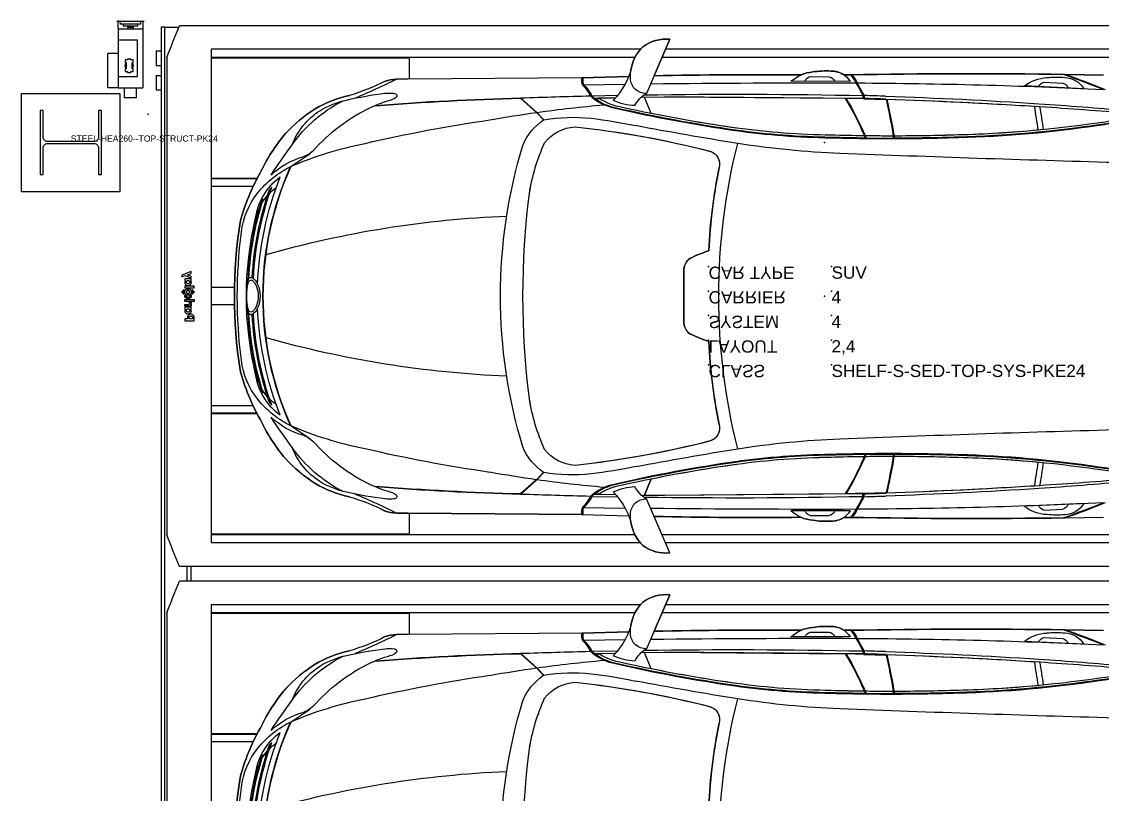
# Model space of a CAD drawing. Header units: millimetres. Extents: x 870 to 18710, y 295 to 21115.
# Drawn here: x 6708.4 to 7147.9, y 3364.8 to 3679.3 of the extents above; entities that cross this region are included whole.
import ezdxf

# ---------------------------------------------------------------- set-up
doc = ezdxf.new("R2010")
doc.units = ezdxf.units.MM
doc.linetypes.add('PHANTOM', pattern=[12.7, 6.35, -1.27, 1.27, -1.27, 1.27, -1.27])
for name, color, linetype in [('PK24-LOGO', 7, 'Continuous'), ('PK24E', 7, 'Continuous'), ('PK24E-COMP-CAR', 7, 'Continuous'), ('PK24E-DATA', 7, 'Continuous'), ('PK24E-STRUCT-STEEL', 254, 'Continuous'), ('PKE24E-HIDDEN', 7, 'Continuous')]:
    doc.layers.add(name, color=color, linetype=linetype)
for name, color, linetype, true_color in [('PK24E-COMP-PALLET', 132, 'Continuous', 0x00b7c8), ('PK24E-HELPER', 253, 'PHANTOM', 0xa1a1a1), ('PK24E-SYS-LIFT', 31, 'Continuous', 0xffcc5a), ('PK24E-SYS-SHELF', 31, 'Continuous', 0xffcc5a)]:
    doc.layers.add(name, color=color, linetype=linetype, true_color=true_color)
doc.styles.get("Standard").update_dxf_attribs({"font": 'arial.ttf'})

# ---------------------------------------------------------------- blocks, each defined once
blk = doc.blocks.new('ELIFTTT-CHASIS--TOP-COMP-PKE24')
at = {"layer": 'PK24E-HELPER'}
blk.add_point((0, -167.5), dxfattribs=at)
at = {"layer": 'PK24E-SYS-LIFT'}
for p, q in [((-287.22, -118.3), (-287.82, -118.3)), ((-287.25, -121.25), (-287.25, -118.3)), ((-287.24, -117.91), (-287.22, -118.3)), ((-277.28, -118.3), (-287.22, -118.3)), ((-286.53, -118.3), (-286.47, -119.4)), ((-278.03, -119.4), (-277.97, -118.3)), ((-277.28, -118.3), (-277.26, -117.91)), ((-276.68, -118.3), (-277.28, -118.3)), ((-277.25, -118.3), (-277.25, -121.25)), ((-287.25, -121.25), (-277.25, -121.25)), ((-287.25, -121.25), (-287.25, -125.85)), ((-278.03, -119.4), (-286.47, -119.4)), ((-285.25, -119.4), (-285.25, -120.1)), ((-279.25, -120.1), (-285.25, -120.1)), ((-283.5, -120.1), (-283.5, -120.6)), ((-283.5, -120.6), (-283.4, -120.7)), ((-283.5, -120.6), (-281, -120.6)), ((-281.1, -120.7), (-283.4, -120.7)), ((-283.25, -120.7), (-283.25, -121.25)), ((-281.25, -121.25), (-281.25, -120.7)), ((-281.1, -120.7), (-281, -120.6)), ((-281, -120.6), (-281, -120.1)), ((-279.25, -120.1), (-279.25, -119.4)), ((-277.25, -121.25), (-277.25, -145.25)), ((-279.35, -125.85), (-287.25, -125.85)), ((-287.25, -125.85), (-287.25, -140.65)), ((-279.35, -140.65), (-279.35, -125.85)), ((-291.45, -145.25), (-291.45, -131.25)), ((-287.25, -131.25), (-291.45, -131.25)), ((-284.4, -133.88), (-284.4, -134.98)), ((-283.48, -133.88), (-284.4, -133.88)), ((-284.4, -134.98), (-284.02, -134.98)), ((-284.02, -134.98), (-284.02, -137.52)), ((-282.02, -133.55), (-283.48, -133.55)), ((-283.48, -133.55), (-283.48, -133.88)), ((-282.02, -133.88), (-282.02, -133.55)), ((-281.1, -133.88), (-282.02, -133.88)), ((-281.48, -134.98), (-281.1, -134.98)), ((-281.48, -137.52), (-281.48, -134.98)), ((-281.1, -134.98), (-281.1, -133.88)), ((-284.4, -137.52), (-284.4, -138.62)), ((-284.02, -137.52), (-284.4, -137.52)), ((-284.4, -138.62), (-283.48, -138.62)), ((-283.48, -138.62), (-283.48, -138.95)), ((-283.48, -138.95), (-282.02, -138.95)), ((-282.02, -138.62), (-281.1, -138.62)), ((-282.02, -138.95), (-282.02, -138.62)), ((-281.1, -137.52), (-281.48, -137.52)), ((-281.1, -138.62), (-281.1, -137.52)), ((-287.25, -140.65), (-279.35, -140.65)), ((-287.25, -140.65), (-287.25, -145.25)), ((-287.25, -145.25), (-291.45, -145.25)), ((-287.25, -145.25), (-277.25, -145.25)), ((-284.75, -145.25), (-284.75, -149.25)), ((-279.75, -149.25), (-284.75, -149.25)), ((-279.75, -149.25), (-279.75, -145.25))]:
    blk.add_line(p, q, dxfattribs=at)
for start, end in [(137.63, 222.37), (317.63, 42.37)]:
    blk.add_arc((-282.75, -136.25), 1.72, start, end, dxfattribs=at)
blk.add_open_spline([(-282.09, -121.25), (-282.11, -121.24), (-282.16, -121.21), (-282.25, -121.2), (-282.34, -121.21), (-282.39, -121.24), (-282.41, -121.25)], degree=3, knots=[0, 0, 0, 0, 0.230406, 0.49981, 0.78779, 1, 1, 1, 1], dxfattribs=at)
blk = doc.blocks.new('STEEL-HEA260--TOP-STRUCT-PK24')
at = {"layer": 'PK24E-STRUCT-STEEL', "color": 8, "true_color": 0x808080}
blk.add_lwpolyline([(11.25, 13), (11.25, 2.175, -0.4142136), (9.45, 0.375), (-9.45, 0.375, -0.4142136), (-11.25, 2.175), (-11.25, 13), (-12.5, 13), (-12.5, -13), (-11.25, -13), (-11.25, -2.175, -0.4142136), (-9.45, -0.375), (9.45, -0.375, -0.4142136), (11.25, -2.175), (11.25, -13), (12.5, -13), (12.5, 13)], format="xyb", close=True, dxfattribs=at)
at = {"layer": 'PKE24E-HIDDEN'}
blk.add_attdef('COMP_TYPE', (0, 0.375), '', height=2.5, dxfattribs=at)
blk = doc.blocks.new('STEEL-HEA260-WPLATE-TOP-STRUCT-PK24')
at = {"layer": 'PK24E-STRUCT-STEEL', "color": 8, "true_color": 0x808080}
blk.add_lwpolyline([(-20, 20), (20, 20), (20, -20), (-20, -20)], close=True, dxfattribs=at)
blk.add_blockref('STEEL-HEA260--TOP-STRUCT-PK24', (0, 0)).add_auto_attribs({'COMP_TYPE': 'STEEL-HEA260--TOP-STRUCT-PK24'})
blk = doc.blocks.new('ELIFT-COLUMNS--TOP-COMP-PKE24')
for p in [(-306.5, -167.5), (323.5, -167.5)]:
    blk.add_blockref('STEEL-HEA260-WPLATE-TOP-STRUCT-PK24', p)
blk = doc.blocks.new('ELIFTTT---TOP-SYS-PKE24')
for name in ['ELIFT-COLUMNS--TOP-COMP-PKE24', 'ELIFTTT-CHASIS--TOP-COMP-PKE24']:
    blk.add_blockref(name, (0, 0))
at = {"layer": 'PK24E-DATA'}
for tag, p in [('COMP_TYPE', (3.47, 12.51)), ('LAYOUT_ID', (3.47, 2.51)), ('SYSTEM_ID', (3.47, -7.49)), ('CARRIER_ID', (3.47, -17.49)), ('CON_CARS', (3.47, -27.49))]:
    blk.add_attdef(tag, p, '', height=5, dxfattribs=at)
blk = doc.blocks.new('SEDAN---TOP-COMP-PKE24')
at = {"layer": 'PK24E-COMP-CAR'}
for p, q in [((-62.86, 104.5), (-72.44, 82.5)), ((-169.27, 88.29), (-174, 88.29)), ((-98.66, 88.8), (-169.27, 88.29)), ((-98.66, 88.8), (-79.61, 89.39)), ((-5.82, 89.3), (1.87, 89.25)), ((97.78, 90.23), (113.41, 89.96)), ((-97.93, 86.02), (-81.06, 86.26)), ((10.5, 87.37), (-13.63, 87.41)), ((105.43, 84.4), (81.33, 85.52)), ((89.22, 87.05), (96.9, 86.66)), ((-116.92, 74.75), (-123.58, 80.66)), ((-116.92, 74.58), (-123.58, 80.49)), ((-95.15, 81.48), (-93.97, 80.32)), ((-94.58, 81.49), (-84.09, 81.71)), ((-94.58, 81.49), (-93.64, 80.58)), ((-93.64, 80.58), (-91.91, 80.62)), ((-93.36, 80.34), (-91.61, 80.39)), ((-91.91, 80.62), (-84.91, 80.75)), ((-74.57, 80.93), (-65.09, 81.1)), ((-70.54, 74.33), (-73.22, 80.95)), ((15.63, 80.44), (-65.09, 81.1)), ((16.01, 80.23), (8.78, 80.42)), ((15.63, 81.62), (15.63, 80.46)), ((16.01, 80.23), (25.03, 79.95)), ((16.15, 81.61), (16.15, 80.46)), ((-114.09, 71.73), (-116.92, 74.75)), ((-114.09, 71.56), (-116.92, 74.58)), ((16.52, 65.21), (16.91, 64.26)), ((16.91, 64.26), (28.03, 64.26)), ((28.03, 64.26), (27.9, 65.14)), ((-216.91, 52.81), (-209.34, 57.94)), ((-57.16, 11.11), (-57.16, -11.11)), ((-216.91, -52.81), (-209.34, -57.94)), ((16.52, -65.21), (16.91, -64.26)), ((16.91, -64.26), (28.03, -64.26)), ((28.03, -64.26), (27.9, -65.14)), ((-116.92, -74.58), (-123.58, -80.49)), ((-114.09, -71.56), (-116.92, -74.58)), ((-114.09, -71.73), (-116.92, -74.75)), ((-70.54, -74.33), (-73.22, -80.95)), ((-116.92, -74.75), (-123.58, -80.66)), ((-95.15, -81.48), (-93.97, -80.32)), ((-94.58, -81.49), (-93.64, -80.58)), ((-94.58, -81.49), (-84.09, -81.71)), ((-93.64, -80.58), (-91.91, -80.62)), ((-93.36, -80.34), (-91.61, -80.39)), ((-91.91, -80.62), (-84.91, -80.75)), ((-74.57, -80.93), (-65.09, -81.1)), ((-62.86, -104.5), (-72.44, -82.5)), ((15.63, -80.44), (-65.09, -81.1)), ((16.01, -80.23), (8.78, -80.42)), ((15.63, -81.62), (15.63, -80.46)), ((16.01, -80.23), (25.03, -79.95)), ((16.15, -81.61), (16.15, -80.46)), ((-97.93, -86.02), (-81.06, -86.26)), ((10.5, -87.37), (-13.63, -87.41)), ((105.43, -84.4), (81.33, -85.52)), ((89.22, -87.05), (96.9, -86.66)), ((-169.27, -88.29), (-174, -88.29)), ((-98.66, -88.8), (-169.27, -88.29)), ((-98.66, -88.8), (-79.61, -89.39)), ((-5.82, -89.3), (1.87, -89.25)), ((97.78, -90.23), (113.41, -89.96))]:
    blk.add_line(p, q, dxfattribs=at)
blk.add_lwpolyline([(113.41, -89.96), (97.78, -90.23, -0.008053), (10.57, -90.02, -0.000309), (7.83, -90.05, -0.150488), (2.6, -91.59, -0.044865), (-4.76, -91.22, -0.077763), (-9.49, -90.01, -0.007742), (-69.33, -89.64), (-62.86, -104.5, -0.182926), (-73.91, -101.48, -0.158163), (-78.74, -91.93, 0.023024), (-79.61, -89.39), (-98.66, -88.8), (-169.27, -88.29), (-174, -88.29, -0.075259), (-178.89, -87.33, 0.049447), (-193.17, -81.68, -0.080698), (-207.09, -76.23, -0.062715), (-219.23, -66.14, -0.061643), (-229.5, -50.11, -0.061425), (-237.69, -30.02, -0.075225), (-237.69, 30.02, -0.061425), (-229.5, 50.11, -0.061643), (-219.23, 66.14, -0.062715), (-207.09, 76.23, -0.080698), (-193.17, 81.68, 0.049447), (-178.89, 87.33, -0.075259), (-174, 88.29), (-169.27, 88.29), (-98.66, 88.8), (-79.61, 89.39, 0.023024), (-78.74, 91.93, -0.158163), (-73.91, 101.48, -0.182926), (-62.86, 104.5), (-69.33, 89.64, -0.007742), (-9.49, 90.01, -0.077763), (-4.76, 91.22, -0.044865), (2.6, 91.59, -0.150488), (7.83, 90.05, -0.000309), (10.57, 90.02, -0.008053), (97.78, 90.23), (113.41, 89.96, -0.029408)], format="xyb", dxfattribs=at)
for points in [[(-65.09, 81.1), (-73.22, 80.95), (-70.53, 74.32, 0.014822), (-35.67, 68.36, 0.030043), (2.71, 65.49, 0.004063), (16.22, 65.21, 0.035411), (8.42, 80.5)], [(25.28, 80.15, -0.016235), (28.25, 65.14, 0.00745), (54.29, 65.56, 0.017199), (86.77, 67.51, 0.008624), (85.26, 77.28, 0.007485)], [(-101.46, 68.87, 0.21976), (-113.83, 62.35, 0.069678), (-119.98, 41.74, 0.063275), (-119.98, -41.74, 0.069678), (-113.83, -62.35, 0.21976), (-101.46, -68.87, 0.037117), (-46.41, -58.91, 0.360325), (-42.69, -53.02, -0.038423), (-47.08, -18.45, -0.032223), (-54.77, -15.32, -0.201945), (-57.16, -11.11), (-57.16, 11.11, -0.201945), (-54.77, 15.32, -0.032223), (-47.08, 18.45, -0.038423), (-42.69, 53.02, 0.360325), (-46.41, 58.91, 0.037117)], [(-35.67, -68.36, 0.014822), (-70.53, -74.32), (-73.22, -80.95), (-65.09, -81.1), (8.42, -80.5, 0.035411), (16.22, -65.21, 0.004063), (2.71, -65.49, 0.030043)], [(28.25, -65.14, -0.016235), (25.28, -80.15, 0.007485), (85.26, -77.28, 0.008624), (86.77, -67.51, 0.017199), (54.29, -65.56, 0.00745)]]:
    blk.add_lwpolyline(points, format="xyb", close=True, dxfattribs=at)
for centre, radius, start, end in [((-61.6, 89.26), 17.35, 135.2065, 183.224), ((-64.4, 88.4), 16.17, 84.5375, 126.0025), ((-106.68, 100.05), 29.09, 315.424, 349.2913), ((-297.73, 335.52), 276.47, 292.7519, 296.5872), ((-173.26, 71.64), 16.67, 92.5187, 109.7343), ((-88.33, 88.24), 10.35, 176.9022, 192.453), ((-90.22, 88.08), 7.98, 174.7847, 194.9697), ((-72.64, 88.8), 6.31, 184.7355, 271.8294), ((-27.52, -1842.23), 1932.32, 89.46551, 91.2399), ((-3.27, 75.49), 15.8, 95.4125, 130.9847), ((-5.03, 86.36), 3.04, 105.091, 158.8834), ((0.97, 50.47), 41.15, 87.7248, 98.0001), ((1.53, 86.64), 2.64, 20.8811, 82.6101), ((2.73, 82.33), 9.26, 33.0251, 90.7991), ((-19.05, -2122.12), 2212.33, 89.23306, 89.30384), ((60.59, -2617.2), 2707.68, 89.21283, 91.05848), ((2.79, 82.38), 10.9, 23.5779, 44.4636), ((2.01, 81.41), 12.48, 25.2884, 43.4409), ((91.15, 73.14), 15.8, 92.8336, 128.4058), ((94.26, 47.96), 41.15, 85.1459, 95.4212), ((-293.91, -966.2), 1126.56, 68.80125, 69.67692), ((97.45, 79.7), 9.26, 30.4462, 88.2202), ((7.29, -176.06), 281.25, 67.6811, 71.2298), ((-214.5, 156.5), 77.8, 285.9155, 297.2387), ((-120.33, 66.66), 29.22, 30.4712, 41.4579), ((-112.63, 71.62), 20.57, 28.6754, 44.4041), ((-4.65, -5675.73), 5762.5, 89.826757, 90.657219), ((-55.59, 45.28), 79.96, 27.0266, 31.2322), ((0.75, -2315.17), 2401.94, 87.31052, 89.70092), ((400.86, 299.68), 442.21, 208.7857, 209.5474), ((89.88, 84.08), 3.04, 102.5121, 156.3046), ((96.44, 84.06), 2.64, 18.3022, 80.0312), ((-170.4, 29.26), 56.29, 117.1325, 144.9762), ((-183.36, 36.09), 46.63, 102.1421, 120.5966), ((-186.34, 43.99), 36.69, 102.6348, 120.9753), ((-161.84, -60.16), 143.68, 96.751, 103.0827), ((-160.31, 24.5), 57.62, 105.3002, 114.6581), ((-95.87, -1030.07), 1111.07, 91.42921, 94.47226), ((-95.87, -1030.24), 1111.07, 91.42921, 94.47226), ((-176.92, 69.41), 13.23, 82.1737, 97.8561), ((-176.09, 82.51), 2.49, 283.1984, 331.9154), ((-175.21, 80.92), 1.6, 41.6512, 86.9746), ((-174.55, 81.55), 0.692, 341.7255, 38.8125), ((-36.32, -2454.38), 2536.54, 91.32888, 91.97137), ((-80.5, 98.49), 22.61, 233.4438, 258.5287), ((-80.74, 97.3), 21.15, 232.2694, 259.1312), ((-78.45, 100.5), 24, 235.8879, 261.2775), ((-76.49, 99.59), 22.08, 244.6304, 268.4473), ((-66.73, 72.51), 11.5, 119.7345, 154.246), ((-36.58, -2440.23), 2522.39, 88.81394, 90.83629), ((-95.53, 17.86), 121.37, 22.4976, 31.0717), ((-95.23, 17.86), 121.37, 22.9596, 31.0262), ((114.29, 3096.19), 3016.18, 268.13548, 268.30047), ((47.02, 862.9), 783.05, 267.74093, 268.38698), ((-33.65, -1742.8), 1825.08, 86.20281, 88.16358), ((-40.59, -1924.38), 2005.61, 86.33841, 88.1264), ((-204.64, 26.99), 235.7, 9.3153, 12.9871), ((-204.34, 26.99), 235.7, 9.0956, 13.0385), ((-173.07, 23), 63.18, 122.5877, 136.9421), ((-189.22, 50.92), 29.29, 123.1182, 158.6656), ((-152.98, 10.65), 73.28, 115.3484, 138.6962), ((-45, -438.56), 518.32, 97.995, 100.1199), ((-43.08, -455.9), 535.77, 94.9919, 97.9221), ((48.2, 656.1), 594.88, 257.06162, 261.83817), ((50.14, 668.51), 607.14, 257.16578, 261.83301), ((47.41, 659.23), 596.69, 257.46559, 261.99639), ((-197.26, 28.6), 286.68, 7.7985, 9.7757), ((19.59, -1003.28), 1083.66, 84.54654, 86.42201), ((-192.67, 28.85), 284.29, 7.8575, 9.7787), ((-42.72, -1961.75), 2043.04, 85.32494, 86.34579), ((-52.64, -509.63), 587.29, 98.16734, 103.21053), ((-101.49, 52.6), 22.96, 123.6769, 157.6102), ((-102.26, 4.78), 67.99, 83.8009, 100.0181), ((-118.87, -126.79), 200.59, 77.923, 83.141), ((42.27, 538.54), 473.13, 271.4558, 278.3489), ((98.54, 174.84), 105.16, 276.7852, 281.4395), ((98.59, 175.86), 106.94, 276.9364, 281.6426), ((98.5, 176.78), 108.13, 277.0023, 281.7071), ((-159.64, 16.61), 77.48, 140.2708, 154.3805), ((-100.59, 52.21), 16.68, 92.9735, 142.5507), ((-140.88, -306.38), 377.31, 75.6057, 84.0024), ((209.43, 1589.03), 1546.4, 259.32932, 260.89545), ((7.17, 381.59), 317.33, 262.1349, 269.1704), ((7.21, 382.52), 317.96, 262.1703, 269.1694), ((7.37, 386.04), 320.58, 262.2841, 269.1673), ((40.47, 551.19), 486.69, 271.641, 278.3926), ((43.18, 517.82), 453.56, 271.423, 278.6866), ((-20.48, -83.54), 243.89, 143.4887, 147.0067), ((-158.26, -83.55), 148.45, 101.1054, 113.2737), ((-43.31, 30.11), 77.54, 155.4324, 171.3758), ((210.31, 0), 253.31, 165.808, 194.192), ((20.7, 421.08), 363.31, 261.1383, 267.7269), ((26.5, 878.44), 814.5, 268.31692, 269.60026), ((26.62, 883.44), 819.2, 268.31952, 269.29918), ((26.97, 896.69), 831.55, 268.32799, 269.25734), ((26.97, 896.69), 831.55, 269.27979, 269.55469), ((27.03, 939.01), 873.87, 269.57288, 270.05711), ((26.45, 924.83), 860.88, 269.62504, 271.86362), ((27.03, 939.01), 873.87, 270.07421, 271.78768), ((26.62, 925.75), 861.51, 270.11773, 271.848), ((-214.29, 65.25), 8.83, 286.3623, 315.0949), ((81.19, 0), 212.94, 163.2572, 196.7428), ((-48.11, 53.72), 5.46, 344.2805, 79.2136), ((396.89, 10097.96), 10047.5, 267.772041, 268.409436), ((-199.28, 16.8), 40.1, 116.0817, 141.0743), ((-99.06, 0), 129.15, 155.8616, 204.1384), ((-203.41, 26.57), 31.35, 105.5199, 133.6166), ((-152.11, 6.89), 88.65, 150.8176, 164.8775), ((-206.61, 28.32), 24.95, 126.0607, 172.1709), ((-99.65, -0.01), 130.96, 158.2662, 177.8999), ((-99.23, 0), 129.15, 155.9157, 204.0843), ((179.75, 7.18), 227.11, 168.5559, 177.1567), ((-99.66, -0.01), 132.78, 160.4779, 176.8863), ((-216.31, 33.98), 12.15, 123.0411, 140.9727), ((-198.32, 21.08), 35.27, 138.6846, 140.9658), ((-205.51, 22.25), 31.83, 141.6601, 173.1733), ((-99.68, 0), 134.56, 162.8481, 176.962), ((-99.67, -0.01), 133.28, 161.0425, 176.7705), ((-185.33, 17.99), 48.1, 153.192, 155.3203), ((-213.93, 29.41), 17.05, 137.5427, 151.3063), ((208.52, 0), 331.14, 172.7589, 187.2411), ((-99.66, -0.01), 134.86, 163.5999, 177.2039), ((-197.47, 22.79), 34.84, 156.654, 168.918), ((-99.69, 0), 135.4, 166.4538, 193.5462), ((-112.46, -386.64), 419.55, 92.2915, 105.8548), ((-39.3, 0), 200.64, 171.3961, 188.6039), ((-36.68, 0), 202.11, 172.5993, 187.4007), ((-26.66, -42.67), 64.44, 108.4794, 115.8619), ((-50.97, 10.37), 6.23, 127.5597, 173.228), ((-202.83, 0.56), 32.26, 172.7148, 178.7464), ((-212.26, 0.19), 22.72, 166.9051, 180.4687), ((-228.37, 3.97), 6.5, 150.9416, 173.9628), ((-232.9, 5.01), 1.53, 102.1025, 167.8605), ((-233.19, 6.58), 1.02, 63.7035, 147.9621), ((-233.52, 4.76), 1.77, 38.8304, 81.862), ((-235.4, 3.07), 5.18, 19.4522, 58.9919), ((-237.14, 1.55), 6.6, 21.4953, 40.8079), ((-241.08, 0.02), 11.58, 359.9064, 24.3217), ((-240.92, 0.01), 10.68, 359.9671, 21.793), ((-202.83, -0.56), 32.26, 181.2536, 187.2852), ((-212.26, -0.19), 22.72, 179.5313, 193.0949), ((-237.14, -1.55), 6.6, 319.1921, 338.5047), ((-240.92, -0.01), 10.68, 338.207, 0.0329), ((-241.08, -0.02), 11.58, 335.6783, 0.0936), ((-228.37, -3.97), 6.5, 186.0372, 209.0584), ((-232.9, -5.01), 1.53, 192.1395, 257.8975), ((-99.66, 0.01), 134.86, 182.7961, 196.4001), ((-99.68, 0), 134.56, 183.038, 197.1519), ((-233.19, -6.58), 1.02, 212.0379, 296.2965), ((-233.52, -4.76), 1.77, 278.138, 321.1696), ((-235.4, -3.07), 5.18, 301.0081, 340.5478), ((-99.67, 0.01), 133.28, 183.2295, 198.9575), ((-99.66, 0.01), 132.78, 183.1137, 199.5221), ((-99.65, 0.01), 130.96, 182.1001, 201.7338), ((-50.97, -10.37), 6.23, 186.772, 232.4403), ((-112.46, 386.64), 419.55, 254.1452, 267.7085), ((-26.66, 42.67), 64.44, 244.1381, 251.5206), ((179.75, -7.18), 227.11, 182.8433, 191.4441), ((-205.51, -22.25), 31.83, 186.8267, 218.3399), ((-152.11, -6.89), 88.65, 195.1225, 209.1824), ((-197.47, -22.79), 34.84, 191.082, 203.346), ((-206.61, -28.32), 24.95, 187.8291, 233.9393), ((-185.33, -17.99), 48.1, 204.6797, 206.808), ((-213.93, -29.41), 17.05, 208.6937, 222.4573), ((-199.28, -16.8), 40.1, 218.9257, 243.9183), ((-216.31, -33.98), 12.15, 219.0273, 236.9589), ((-198.32, -21.08), 35.27, 219.0342, 221.3154), ((-43.31, -30.11), 77.54, 188.6242, 204.5676), ((-159.64, -16.61), 77.48, 205.6195, 219.7292), ((-20.48, 83.54), 243.89, 212.9933, 216.5113), ((-203.41, -26.57), 31.35, 226.3834, 254.4801), ((-48.11, -53.72), 5.46, 280.7864, 15.7195), ((-158.26, 83.55), 148.45, 246.7263, 258.8946), ((-214.29, -65.25), 8.83, 44.9051, 73.6377), ((396.89, -10097.96), 10047.5, 91.590564, 92.227959), ((-152.98, -10.65), 73.28, 221.3038, 244.6516), ((-101.49, -52.6), 22.96, 202.3898, 236.3231), ((-140.88, 306.38), 377.31, 275.9976, 284.3943), ((20.7, -421.08), 363.31, 92.2731, 98.8617), ((-170.4, -29.26), 56.29, 215.0238, 242.8675), ((-189.22, -50.92), 29.29, 201.3344, 236.8818), ((-52.64, 509.63), 587.29, 256.78947, 261.83266), ((-100.59, -52.21), 16.68, 217.4493, 267.0265), ((209.43, -1589.03), 1546.4, 99.10455, 100.67068), ((7.17, -381.59), 317.33, 90.8296, 97.8651), ((7.21, -382.52), 317.96, 90.8306, 97.8297), ((7.37, -386.04), 320.58, 90.8327, 97.7159), ((26.5, -878.44), 814.5, 90.39974, 91.68308), ((26.62, -883.44), 819.2, 90.70082, 91.68048), ((26.97, -896.69), 831.55, 90.74266, 91.67201), ((-95.53, -17.86), 121.37, 328.9283, 337.5024), ((-95.23, -17.86), 121.37, 328.9738, 337.0404), ((26.97, -896.69), 831.55, 90.44531, 90.72021), ((27.03, -939.01), 873.87, 89.94289, 90.42712), ((26.45, -924.83), 860.88, 88.13638, 90.37496), ((-204.64, -26.99), 235.7, 347.0129, 350.6847), ((-204.34, -26.99), 235.7, 346.9615, 350.9044), ((27.03, -939.01), 873.87, 88.21232, 89.92579), ((26.62, -925.75), 861.51, 88.152, 89.88227), ((42.27, -538.54), 473.13, 81.6511, 88.5442), ((40.47, -551.19), 486.69, 81.6074, 88.359), ((43.18, -517.82), 453.56, 81.3134, 88.577), ((-173.07, -23), 63.18, 223.0579, 237.4123), ((-118.87, 126.79), 200.59, 276.859, 282.077), ((48.2, -656.1), 594.88, 98.16183, 102.93838), ((50.14, -668.51), 607.14, 98.16699, 102.83422), ((47.41, -659.23), 596.69, 98.00361, 102.53441), ((-197.26, -28.6), 286.68, 350.2243, 352.2015), ((-192.67, -28.85), 284.29, 350.2213, 352.1425), ((98.59, -175.86), 106.94, 78.3574, 83.0636), ((98.5, -176.78), 108.13, 78.2929, 82.9977), ((-45, 438.56), 518.32, 259.8801, 262.005), ((-102.26, -4.78), 67.99, 259.9819, 276.1991), ((-42.72, 1961.75), 2043.04, 273.65421, 274.67506), ((98.54, -174.84), 105.16, 78.5605, 83.2148), ((-183.36, -36.09), 46.63, 239.4034, 257.8579), ((-186.34, -43.99), 36.69, 239.0247, 257.3652), ((-160.31, -24.5), 57.62, 245.3419, 254.6998), ((-95.87, 1030.24), 1111.07, 265.52774, 268.57079), ((-95.87, 1030.07), 1111.07, 265.52774, 268.57079), ((-43.08, 455.9), 535.77, 262.0779, 265.0081), ((-80.5, -98.49), 22.61, 101.4713, 126.5562), ((-80.74, -97.3), 21.15, 100.8688, 127.7306), ((-78.45, -100.5), 24, 98.7225, 124.1121), ((-76.49, -99.59), 22.08, 91.5527, 115.3696), ((-66.73, -72.51), 11.5, 205.754, 240.2655), ((-33.65, 1742.8), 1825.08, 271.83642, 273.79719), ((-40.59, 1924.38), 2005.61, 271.8736, 273.66159), ((19.59, 1003.28), 1083.66, 273.57799, 275.45346), ((-161.84, 60.16), 143.68, 256.9173, 263.249), ((-214.5, -156.5), 77.8, 62.7613, 74.0845), ((-297.73, -335.52), 276.47, 63.4128, 67.2481), ((-176.92, -69.41), 13.23, 262.1439, 277.8263), ((-176.09, -82.51), 2.49, 28.0846, 76.8016), ((-175.21, -80.92), 1.6, 273.0254, 318.3488), ((-174.55, -81.55), 0.692, 321.1875, 18.2745), ((-36.32, 2454.38), 2536.54, 268.02863, 268.67112), ((-120.33, -66.66), 29.22, 318.5421, 329.5288), ((-112.63, -71.62), 20.57, 315.5959, 331.3246), ((-106.68, -100.05), 29.09, 10.7087, 44.576), ((-72.64, -88.8), 6.31, 88.1706, 175.2645), ((-36.58, 2440.23), 2522.39, 269.16371, 271.18606), ((-55.59, -45.28), 79.96, 328.7678, 332.9734), ((400.86, -299.68), 442.21, 150.4526, 151.2143), ((47.02, -862.9), 783.05, 91.61302, 92.25907), ((114.29, -3096.19), 3016.18, 91.69953, 91.86452), ((-173.26, -71.64), 16.67, 250.2657, 267.4813), ((-88.33, -88.24), 10.35, 167.547, 183.0978), ((-90.22, -88.08), 7.98, 165.0303, 185.2153), ((-4.65, 5675.73), 5762.5, 269.342781, 270.173243), ((-3.27, -75.49), 15.8, 229.0153, 264.5875), ((-5.03, -86.36), 3.04, 201.1166, 254.909), ((1.53, -86.64), 2.64, 277.3899, 339.1189), ((2.73, -82.33), 9.26, 269.2009, 326.9749), ((2.79, -82.38), 10.9, 315.5364, 336.4221), ((2.01, -81.41), 12.48, 316.5591, 334.7116), ((0.75, 2315.17), 2401.94, 270.29908, 272.68948), ((91.15, -73.14), 15.8, 231.5942, 267.1664), ((89.88, -84.08), 3.04, 203.6954, 257.4879), ((96.44, -84.06), 2.64, 279.9688, 341.6978), ((-293.91, 966.2), 1126.56, 290.32308, 291.19875), ((97.45, -79.7), 9.26, 271.7798, 329.5538), ((7.29, 176.06), 281.25, 288.7702, 292.3189), ((-61.6, -89.26), 17.35, 176.776, 224.7935), ((-27.52, 1842.23), 1932.32, 268.7601, 270.53449), ((0.97, -50.47), 41.15, 261.9999, 272.2752), ((-19.05, 2122.12), 2212.33, 270.69616, 270.76694), ((60.59, 2617.2), 2707.68, 268.94152, 270.78717), ((94.26, -47.96), 41.15, 264.5788, 274.8541), ((-64.4, -88.4), 16.17, 233.9975, 275.4625)]:
    blk.add_arc(centre, radius, start, end, dxfattribs=at)
blk = doc.blocks.new('LOGO----DECOR-PK24')
at = {"layer": 'PK24-LOGO'}
for p, q in [((-10, 2.13), (-8.71, 2.13)), ((-10, -1.62), (-10, 2.13)), ((-9.29, 1.47), (-9.29, 0.11)), ((-8.76, 1.47), (-9.29, 1.47)), ((-9.29, 0.11), (-8.76, 0.11)), ((-8.61, 1.46), (-8.76, 1.47)), ((-8.76, 0.11), (-8.61, 0.13)), ((-8.71, 2.13), (-8.43, 2.11)), ((-8.48, 1.42), (-8.61, 1.46)), ((-8.61, 0.13), (-8.48, 0.17)), ((-8.36, 1.35), (-8.48, 1.42)), ((-8.48, 0.17), (-8.36, 0.23)), ((-8.43, 2.11), (-8.3, 2.07)), ((-8.26, 1.27), (-8.36, 1.35)), ((-8.36, 0.23), (-8.26, 0.31)), ((-8.3, 2.07), (-8.17, 2.03)), ((-8.19, 1.17), (-8.26, 1.27)), ((-8.26, 0.31), (-8.19, 0.41)), ((-8.13, 1.05), (-8.19, 1.17)), ((-8.19, 0.41), (-8.13, 0.53)), ((-8.17, 2.03), (-7.94, 1.9)), ((-8.09, 0.93), (-8.13, 1.05)), ((-8.13, 0.53), (-8.09, 0.66)), ((-8.08, 0.79), (-8.09, 0.93)), ((-8.09, 0.66), (-8.08, 0.79)), ((-7.94, 1.9), (-7.74, 1.74)), ((-7.74, 1.74), (-7.58, 1.55)), ((-7.58, 0.04), (-7.74, -0.16)), ((-7.58, 1.55), (-7.46, 1.32)), ((-7.46, 0.27), (-7.58, 0.04)), ((-7.46, 1.32), (-7.38, 1.06)), ((-7.38, 0.52), (-7.46, 0.27)), ((-7.38, 1.06), (-7.36, 0.79)), ((-7.36, 0.79), (-7.38, 0.52)), ((-7.19, -0.02), (-7.16, 0.13)), ((-7.16, 0.13), (-7.11, 0.26)), ((-7.11, 0.26), (-6.98, 0.49)), ((-6.98, 0.49), (-6.82, 0.68)), ((-6.82, 0.68), (-6.62, 0.82)), ((-6.62, 0.82), (-6.41, 0.92)), ((-6.42, 0.06), (-6.48, -0.05)), ((-6.33, 0.17), (-6.42, 0.06)), ((-6.41, 0.92), (-6.19, 0.98)), ((-6.23, 0.25), (-6.33, 0.17)), ((-6.11, 0.31), (-6.23, 0.25)), ((-6.19, 0.98), (-5.97, 1)), ((-5.98, 0.35), (-6.11, 0.31)), ((-5.84, 0.36), (-5.98, 0.35)), ((-5.97, 1), (-5.74, 0.98)), ((-5.71, 0.35), (-5.84, 0.36)), ((-5.74, 0.98), (-5.53, 0.92)), ((-5.58, 0.31), (-5.71, 0.35)), ((-5.47, 0.24), (-5.58, 0.31)), ((-5.53, 0.92), (-5.35, 0.82)), ((-5.37, 0.16), (-5.47, 0.24)), ((-5.29, 0.06), (-5.37, 0.16)), ((-5.35, 0.82), (-5.21, 0.7)), ((-5.23, -0.06), (-5.29, 0.06)), ((-5.21, 0.7), (-5.21, 0.95)), ((-5.21, 0.95), (-4.5, 0.95)), ((-4.5, 0.95), (-4.5, -1.62)), ((-3.41, 0.95), (-4.11, 0.95)), ((-4.11, 0.95), (-4.11, -1.62)), ((-3.41, 0.53), (-3.41, 0.95)), ((-3.36, 0.62), (-3.41, 0.53)), ((-3.37, -0.03), (-3.32, 0.06)), ((-3.29, 0.71), (-3.36, 0.62)), ((-3.32, 0.06), (-3.26, 0.13)), ((-3.22, 0.78), (-3.29, 0.71)), ((-3.26, 0.13), (-3.19, 0.19)), ((-3.14, 0.84), (-3.22, 0.78)), ((-3.19, 0.19), (-3.11, 0.23)), ((-3.05, 0.89), (-3.14, 0.84)), ((-3.11, 0.23), (-3.02, 0.26)), ((-2.94, 0.92), (-3.05, 0.89)), ((-3.02, 0.26), (-2.92, 0.27)), ((-2.83, 0.94), (-2.94, 0.92)), ((-2.92, 0.27), (-2.42, 0.27)), ((-2.7, 0.95), (-2.83, 0.94)), ((-2.42, 0.95), (-2.7, 0.95)), ((-2.42, 0.27), (-2.42, 0.95)), ((-1.42, 2.13), (-2.13, 2.13)), ((-2.13, 2.13), (-2.13, -1.62)), ((-1.42, -1.62), (-1.42, 2.13)), ((-0.37, 0.95), (-1.42, -0.33)), ((-0.61, -0.33), (0.44, 0.95)), ((0.44, 0.95), (-0.37, 0.95)), ((0.44, 0.19), (0.36, -0.06)), ((0.56, 0.41), (0.44, 0.19)), ((0.72, 0.61), (0.56, 0.41)), ((0.92, 0.77), (0.72, 0.61)), ((0.77, 1.32), (0.79, 1.37)), ((0.78, 1.26), (0.77, 1.32)), ((0.81, 1.24), (0.78, 1.26)), ((0.79, 1.37), (1.61, 2.19)), ((0.85, 1.23), (0.81, 1.24)), ((0.89, 1.24), (0.85, 1.23)), ((1.07, 1.32), (0.89, 1.24)), ((1.15, 0.9), (0.92, 0.77)), ((1.27, 1.37), (1.07, 1.32)), ((1.07, -0.08), (1.13, 0.03)), ((1.13, 0.03), (1.21, 0.12)), ((1.4, 0.98), (1.15, 0.9)), ((1.21, 0.12), (1.3, 0.2)), ((1.46, 1.41), (1.27, 1.37)), ((1.3, 0.2), (1.41, 0.26)), ((1.67, 1), (1.4, 0.98)), ((1.41, 0.26), (1.54, 0.3)), ((1.67, 1.42), (1.46, 1.41)), ((1.54, 0.3), (1.67, 0.31)), ((1.61, 2.19), (1.67, 2.21)), ((1.67, 2.21), (1.73, 2.19)), ((1.87, 1.41), (1.67, 1.42)), ((1.94, 0.98), (1.67, 1)), ((1.67, 0.31), (1.8, 0.3)), ((1.73, 2.19), (2.54, 1.37)), ((1.8, 0.3), (1.92, 0.26)), ((2.07, 1.37), (1.87, 1.41)), ((1.92, 0.26), (2.03, 0.2)), ((2.19, 0.9), (1.94, 0.98)), ((2.03, 0.2), (2.13, 0.12)), ((2.26, 1.32), (2.07, 1.37)), ((2.13, 0.12), (2.2, 0.03)), ((2.41, 0.77), (2.19, 0.9)), ((2.2, 0.03), (2.26, -0.08)), ((2.45, 1.24), (2.26, 1.32)), ((2.61, 0.61), (2.41, 0.77)), ((2.48, 1.23), (2.45, 1.24)), ((2.52, 1.24), (2.48, 1.23)), ((2.55, 1.26), (2.52, 1.24)), ((2.54, 1.37), (2.57, 1.32)), ((2.57, 1.32), (2.55, 1.26)), ((2.78, 0.41), (2.61, 0.61)), ((2.9, 0.19), (2.78, 0.41)), ((2.98, -0.06), (2.9, 0.19)), ((3.31, 2.13), (4.01, 2.13)), ((3.31, -1.62), (3.31, 2.13)), ((4.01, 2.13), (4.01, -1.62)), ((4.37, -0.02), (4.4, 0.13)), ((4.4, 0.13), (4.45, 0.26)), ((4.45, 0.26), (4.58, 0.49)), ((4.58, 0.49), (4.74, 0.68)), ((4.74, 0.68), (4.93, 0.82)), ((4.93, 0.82), (5.15, 0.92)), ((5.14, 0.06), (5.08, -0.05)), ((5.23, 0.17), (5.14, 0.06)), ((5.15, 0.92), (5.37, 0.98)), ((5.33, 0.25), (5.23, 0.17)), ((5.45, 0.31), (5.33, 0.25)), ((5.37, 0.98), (5.59, 1)), ((5.58, 0.35), (5.45, 0.31)), ((5.72, 0.36), (5.58, 0.35)), ((5.59, 1), (5.82, 0.98)), ((5.85, 0.35), (5.72, 0.36)), ((5.82, 0.98), (6.03, 0.92)), ((5.98, 0.31), (5.85, 0.35)), ((6.09, 0.24), (5.98, 0.31)), ((6.03, 0.92), (6.21, 0.82)), ((6.19, 0.16), (6.09, 0.24)), ((6.27, 0.06), (6.19, 0.16)), ((6.21, 0.82), (6.35, 0.7)), ((6.32, -0.06), (6.27, 0.06)), ((6.35, 0.7), (6.35, 0.95)), ((6.35, 0.95), (7.06, 0.95)), ((7.06, 0.95), (7.06, -1.62)), ((8.33, -1.51), (7.31, 0.95)), ((7.31, 0.95), (8.05, 0.95)), ((8.05, 0.95), (8.68, -0.63)), ((10, 0.95), (8.51, -2.81)), ((8.68, -0.63), (9.27, 0.95)), ((9.27, 0.95), (10, 0.95)), ((-9.29, -1.62), (-10, -1.62)), ((-8.71, -0.55), (-9.29, -0.55)), ((-9.29, -0.55), (-9.29, -1.62)), ((-8.43, -0.52), (-8.71, -0.55)), ((-8.3, -0.49), (-8.43, -0.52)), ((-8.17, -0.44), (-8.3, -0.49)), ((-7.94, -0.32), (-8.17, -0.44)), ((-7.74, -0.16), (-7.94, -0.32)), ((-7.22, -0.33), (-7.21, -0.17)), ((-7.21, -0.5), (-7.22, -0.33)), ((-7.21, -0.17), (-7.19, -0.02)), ((-7.19, -0.65), (-7.21, -0.5)), ((-7.16, -0.79), (-7.19, -0.65)), ((-7.1, -0.92), (-7.16, -0.79)), ((-6.97, -1.15), (-7.1, -0.92)), ((-6.81, -1.34), (-6.97, -1.15)), ((-6.62, -1.48), (-6.81, -1.34)), ((-6.41, -1.59), (-6.62, -1.48)), ((-6.52, -0.18), (-6.53, -0.33)), ((-6.53, -0.33), (-6.52, -0.47)), ((-6.48, -0.05), (-6.52, -0.18)), ((-6.52, -0.47), (-6.48, -0.6)), ((-6.48, -0.6), (-6.42, -0.72)), ((-6.42, -0.72), (-6.33, -0.82)), ((-6.19, -1.65), (-6.41, -1.59)), ((-6.33, -0.82), (-6.23, -0.9)), ((-6.23, -0.9), (-6.11, -0.97)), ((-5.98, -1.67), (-6.19, -1.65)), ((-6.11, -0.97), (-5.98, -1.01)), ((-5.98, -1.01), (-5.84, -1.02)), ((-5.74, -1.65), (-5.98, -1.67)), ((-5.84, -1.02), (-5.71, -1.01)), ((-5.53, -1.57), (-5.74, -1.65)), ((-5.71, -1.01), (-5.58, -0.97)), ((-5.58, -0.97), (-5.47, -0.9)), ((-5.35, -1.47), (-5.53, -1.57)), ((-5.47, -0.9), (-5.37, -0.82)), ((-5.37, -0.82), (-5.29, -0.72)), ((-5.21, -1.33), (-5.35, -1.47)), ((-5.29, -0.72), (-5.23, -0.6)), ((-5.2, -0.19), (-5.23, -0.06)), ((-5.23, -0.6), (-5.2, -0.47)), ((-5.21, -1.62), (-5.21, -1.33)), ((-5.21, -1.33), (-5.21, -1.33)), ((-4.5, -1.62), (-5.21, -1.62)), ((-5.19, -0.33), (-5.2, -0.19)), ((-5.2, -0.47), (-5.19, -0.33)), ((-4.11, -1.62), (-3.41, -1.62)), ((-3.41, -0.21), (-3.4, -0.12)), ((-3.41, -1.62), (-3.41, -0.21)), ((-3.4, -0.12), (-3.37, -0.03)), ((-2.13, -1.62), (-1.42, -1.62)), ((-1.42, -0.33), (-0.37, -1.62)), ((0.44, -1.62), (-0.61, -0.33)), ((-0.37, -1.62), (0.44, -1.62)), ((0.36, -0.06), (0.33, -0.33)), ((0.33, -0.33), (0.36, -0.6)), ((0.36, -0.6), (0.44, -0.85)), ((0.44, -0.85), (0.56, -1.08)), ((0.56, -1.08), (0.72, -1.28)), ((0.72, -1.28), (0.92, -1.44)), ((0.77, -1.98), (0.78, -1.93)), ((0.79, -2.04), (0.77, -1.98)), ((0.78, -1.93), (0.81, -1.9)), ((1.61, -2.85), (0.79, -2.04)), ((0.81, -1.9), (0.85, -1.89)), ((0.85, -1.89), (0.89, -1.9)), ((0.89, -1.9), (1.07, -1.98)), ((0.92, -1.44), (1.15, -1.56)), ((1.02, -0.33), (1.03, -0.2)), ((1.03, -0.46), (1.02, -0.33)), ((1.03, -0.2), (1.07, -0.08)), ((1.07, -0.59), (1.03, -0.46)), ((1.13, -0.7), (1.07, -0.59)), ((1.07, -1.98), (1.27, -2.04)), ((1.21, -0.79), (1.13, -0.7)), ((1.15, -1.56), (1.4, -1.64)), ((1.3, -0.87), (1.21, -0.79)), ((1.27, -2.04), (1.46, -2.07)), ((1.41, -0.93), (1.3, -0.87)), ((1.4, -1.64), (1.67, -1.67)), ((1.54, -0.97), (1.41, -0.93)), ((1.46, -2.07), (1.67, -2.09)), ((1.67, -0.98), (1.54, -0.97)), ((1.67, -2.88), (1.61, -2.85)), ((1.8, -0.97), (1.67, -0.98)), ((1.67, -1.67), (1.94, -1.64)), ((1.67, -2.09), (1.87, -2.07)), ((1.73, -2.85), (1.67, -2.88)), ((2.54, -2.04), (1.73, -2.85)), ((1.92, -0.93), (1.8, -0.97)), ((1.87, -2.07), (2.07, -2.04)), ((2.03, -0.87), (1.92, -0.93)), ((1.94, -1.64), (2.19, -1.56)), ((2.13, -0.79), (2.03, -0.87)), ((2.07, -2.04), (2.26, -1.98)), ((2.2, -0.7), (2.13, -0.79)), ((2.19, -1.56), (2.41, -1.44)), ((2.26, -0.59), (2.2, -0.7)), ((2.26, -0.08), (2.3, -0.2)), ((2.3, -0.46), (2.26, -0.59)), ((2.26, -1.98), (2.45, -1.9)), ((2.3, -0.2), (2.31, -0.33)), ((2.31, -0.33), (2.3, -0.46)), ((2.41, -1.44), (2.61, -1.28)), ((2.45, -1.9), (2.48, -1.89)), ((2.48, -1.89), (2.52, -1.9)), ((2.52, -1.9), (2.55, -1.93)), ((2.57, -1.98), (2.54, -2.04)), ((2.55, -1.93), (2.57, -1.98)), ((2.61, -1.28), (2.78, -1.08)), ((2.78, -1.08), (2.9, -0.85)), ((2.9, -0.85), (2.98, -0.6)), ((3, -0.33), (2.98, -0.06)), ((2.98, -0.6), (3, -0.33)), ((4.01, -1.62), (3.31, -1.62)), ((4.34, -0.17), (4.37, -0.02)), ((4.34, -0.33), (4.34, -0.17)), ((4.34, -0.5), (4.34, -0.33)), ((4.37, -0.65), (4.34, -0.5)), ((4.4, -0.79), (4.37, -0.65)), ((4.46, -0.92), (4.4, -0.79)), ((4.59, -1.15), (4.46, -0.92)), ((4.75, -1.34), (4.59, -1.15)), ((4.94, -1.48), (4.75, -1.34)), ((5.15, -1.59), (4.94, -1.48)), ((5.04, -0.18), (5.03, -0.33)), ((5.03, -0.33), (5.04, -0.47)), ((5.08, -0.05), (5.04, -0.18)), ((5.04, -0.47), (5.08, -0.6)), ((5.08, -0.6), (5.14, -0.72)), ((5.14, -0.72), (5.23, -0.82)), ((5.37, -1.65), (5.15, -1.59)), ((5.23, -0.82), (5.33, -0.9)), ((5.33, -0.9), (5.45, -0.97)), ((5.58, -1.67), (5.37, -1.65)), ((5.45, -0.97), (5.58, -1.01)), ((5.58, -1.01), (5.72, -1.02)), ((5.81, -1.65), (5.58, -1.67)), ((5.72, -1.02), (5.85, -1.01)), ((6.03, -1.57), (5.81, -1.65)), ((5.85, -1.01), (5.98, -0.97)), ((5.98, -0.97), (6.09, -0.9)), ((6.21, -1.47), (6.03, -1.57)), ((6.09, -0.9), (6.19, -0.82)), ((6.19, -0.82), (6.27, -0.72)), ((6.35, -1.33), (6.21, -1.47)), ((6.27, -0.72), (6.32, -0.6)), ((6.36, -0.19), (6.32, -0.06)), ((6.32, -0.6), (6.36, -0.47)), ((6.35, -1.62), (6.35, -1.33)), ((6.35, -1.33), (6.35, -1.33)), ((7.06, -1.62), (6.35, -1.62)), ((6.37, -0.33), (6.36, -0.19)), ((6.36, -0.47), (6.37, -0.33)), ((7.8, -2.81), (8.33, -1.51)), ((8.51, -2.81), (7.8, -2.81))]:
    blk.add_line(p, q, dxfattribs=at)
blk = doc.blocks.new('*U15')
at = {"layer": 'PK24E-COMP-PALLET'}
for p, q in [((262.27, 110), (-262.27, 110)), ((-267.5, -96.99), (-267.5, 96.99)), ((-249.45, -100.42), (-249.45, 100.42)), ((-74.88, 100.42), (-249.45, 100.42)), ((-77.07, 97.11), (-249.45, 97.11)), ((-168.92, 96.89), (-249.45, 96.89)), ((-168.92, 88.29), (-168.92, 96.89)), ((249.45, 97.11), (-66.08, 97.11)), ((249.45, 100.42), (-64.64, 100.42)), ((-230.71, 47.89), (-249.45, 47.89)), ((-230.82, 47.67), (-249.45, 47.67)), ((-232.31, 44.65), (-249.45, 44.65)), ((-239.91, 3.52), (-249.45, 3.52)), ((-239.91, -3.52), (-249.45, -3.52)), ((-232.31, -44.65), (-249.45, -44.65)), ((-230.82, -47.67), (-249.45, -47.67)), ((-230.71, -47.89), (-249.45, -47.89)), ((-168.92, -96.89), (-168.92, -88.29)), ((-168.92, -96.89), (-249.45, -96.89)), ((-77.07, -97.11), (-249.45, -97.11)), ((-74.88, -100.42), (-249.45, -100.42)), ((249.45, -97.11), (-66.08, -97.11)), ((249.45, -100.42), (-64.64, -100.42)), ((262.27, -110), (-262.27, -110))]:
    blk.add_line(p, q, dxfattribs=at)
for start, end in [(156.6469, 159.5434), (200.4566, 203.3531)]:
    blk.add_arc((-7.5, 0), 277.5, start, end, dxfattribs=at)
at = {"layer": 'PK24E-HELPER'}
blk.add_point((0, 0), dxfattribs=at)
at = {"linetype": 'Continuous', "rotation": 270}
blk.add_blockref('LOGO----DECOR-PK24', (-258.47, 0), dxfattribs=at)
at = {"layer": 'PK24E'}
blk.add_blockref('SEDAN---TOP-COMP-PKE24', (0, 0), dxfattribs=at)
blk = doc.blocks.new('*U16')
for p in [(0, 0), (50, 0), (0, -10), (0, -10), (50, -10), (50, -10), (0, -20), (0, -20), (50, -20), (50, -20), (0, -30), (0, -30), (50, -30), (50, -30), (0, -40), (50, -40)]:
    blk.add_point(p)
blk = doc.blocks.new('*U19')
at = {"layer": 'PK24E-HELPER'}
blk.add_point((-275, -74), dxfattribs=at)
blk.add_point((-275, -74), dxfattribs=at)
at = {"layer": 'PK24E-SYS-SHELF'}
for p, q in [((-268.25, 811.98), (-268.25, -109.5)), ((-269.75, -109.5), (-269.75, 796.8)), ((-259.25, 110), (-259.25, 116)), ((-257.75, 110), (-257.75, 116)), ((-269.75, -83.75), (-271.75, -83.75)), ((-271.75, -89.75), (-271.75, -83.75)), ((-271.75, -89.75), (-269.75, -89.75)), ((-269.75, -93.75), (-271.75, -93.75)), ((-271.75, -99.75), (-271.75, -93.75)), ((-271.75, -99.75), (-269.75, -99.75)), ((-268.25, -109.5), (-269.75, -109.5)), ((-268.25, -109.5), (-262.48, -109.5))]:
    blk.add_line(p, q, dxfattribs=at)
at = {"layer": 'PK24E'}
for p in [(0, 226), (0, 0)]:
    blk.add_blockref('*U15', p, dxfattribs=at)
at = {"layer": 'PK24E-DATA'}
blk.add_blockref('*U16', (-47.15, 27.92), dxfattribs=at)
at = {"layer": 'PK24E-DATA', "char_height": 5, "attachment_point": 7}
for s, insert in [('CLASS', (-47.15, 27.92)), ('LAYOUT', (-47.15, 17.92)), ('SYSTEM', (-47.15, 7.92)), ('CARRIER', (-47.15, -2.08)), ('CAR TYPE', (-47.15, -12.08))]:
    blk.add_mtext_dynamic_manual_height_columns(s, width=42.8552, gutter_width=17.5, heights=[0], dxfattribs=dict(at, insert=insert))
at = {"layer": 'PK24E-DATA'}
for tag, p in [('COMP_TYPE', (2.85, 27.92)), ('LAYOUT_ID', (2.85, 17.92)), ('SYSTEM_ID', (2.85, 7.92)), ('CARRIER_ID', (2.85, -2.08)), ('CAR_TYPE', (2.85, -12.08))]:
    blk.add_attdef(tag, p, '', height=5, dxfattribs=at)

msp = doc.modelspace()

# ---------------------------------------------------------------- block references
for p in [(6404.89, 3797.56), (7034.89, 3797.56)]:
    msp.add_blockref('ELIFTTT---TOP-SYS-PKE24', p)
ref = msp.add_blockref('*U19', (7034.89, 3567.56), dxfattribs=dict(xscale=-1, rotation=180))
ref.add_attrib('CAR_TYPE', 'SUV', (7037.74, 3574.64), dxfattribs={"layer": 'PK24E-DATA', "height": 5})
ref.add_attrib('COMP_TYPE', 'SHELF-S-SED-TOP-SYS-PKE24', (7037.74, 3534.64), dxfattribs={"layer": 'PK24E-DATA', "height": 5})
ref.add_attrib('LAYOUT_ID', '2,4', (7037.74, 3544.62), dxfattribs={"layer": 'PK24E-DATA', "height": 5})
ref.add_attrib('SYSTEM_ID', '4', (7037.74, 3554.64), dxfattribs={"layer": 'PK24E-DATA', "height": 5})
ref.add_attrib('CARRIER_ID', '4', (7037.74, 3564.64), dxfattribs={"layer": 'PK24E-DATA', "height": 5})

doc.saveas('drawing.dxf')
